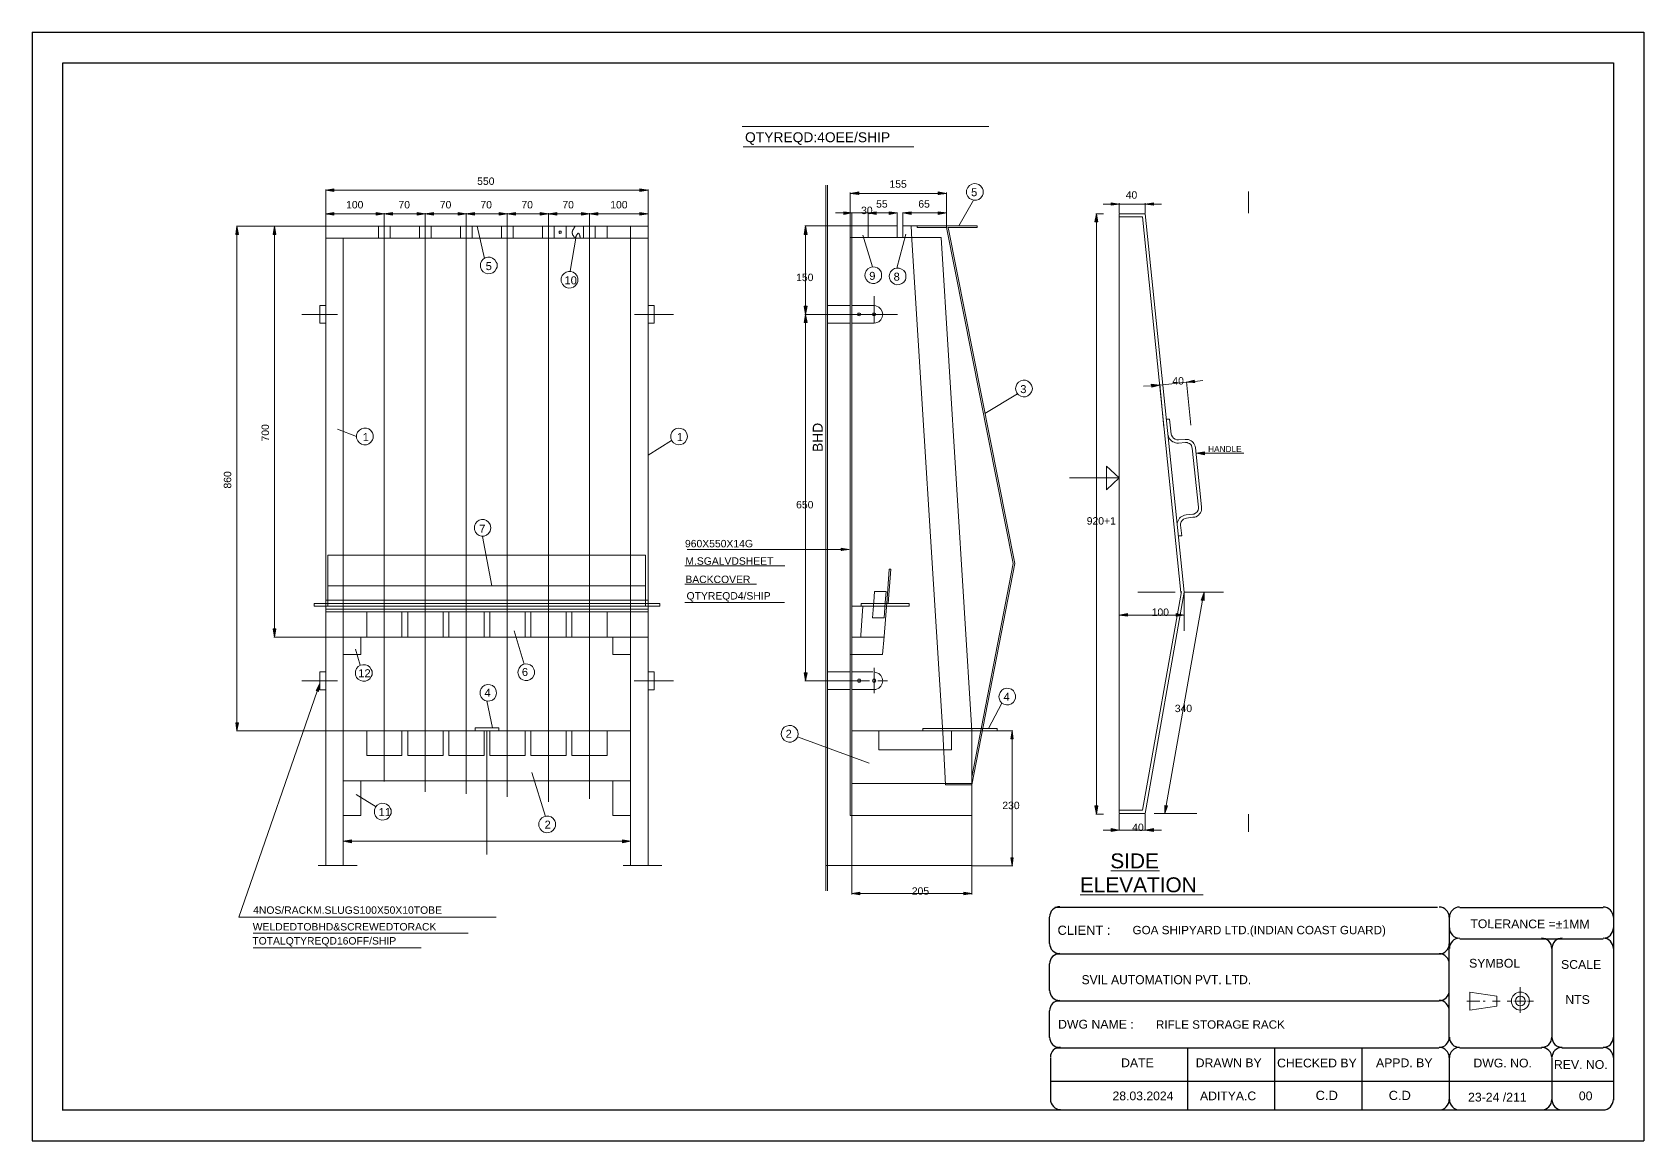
# Model space of a CAD drawing. Header units: millimetres. Extents: x -3009 to 55097, y -2803 to 5841.
# Drawn here: x 52168 to 55097, y -1701 to 314 of the extents above; entities that cross this region are included whole.
import ezdxf

# ---------------------------------------------------------------- set-up
doc = ezdxf.new("R2010")
doc.units = ezdxf.units.MM
for name, color, linetype in [('PDF2_Geometry', 7, 'Continuous'), ('PDF2_Solid Fills', 7, 'Continuous'), ('PDF2_Text', 7, 'Continuous'), ('PDF_PDF_PDF_line', 7, 'Continuous'), ('PDF_Text', 7, 'Continuous')]:
    doc.layers.add(name, color=color, linetype=linetype)
doc.layers.add('PDF_PDF_PDF_NAME PLATE', color=230, linetype='Continuous', true_color=0xff007f)
doc.styles.add('MtXpl_Vineta_BT', font='vinet.ttf')
doc.styles.add('PDF ArialMT', font='arial.ttf')
doc.styles.add('PDF F1', font='arial.ttf')

msp = doc.modelspace()

# ---------------------------------------------------------------- hatches: boundary and pattern name
at = {"layer": 'PDF2_Solid Fills', "transparency": 33554559}
for points in [[(52714.6, 29), (52709.4, 28.3), (52707.9, 27.6), (52701.3, 26.9), (52701.3, 26.7), (52704.2, 26.1), (52708.7, 25.3), (52715.3, 24.6), (52716.1, 23.9), (52716.1, 29)], [(53279.8, 28.3), (53273.9, 29), (53272.4, 29), (53272.4, 23.9), (53283.5, 26.1), (53286.4, 26.8), (53280.5, 27.6)], [(53669.4, 18.7), (53670.1, 18), (53670.1, 23.1), (53667.9, 23.1), (53660.5, 21.7), (53654.6, 20.9), (53660.5, 20.2), (53665.7, 19.4)], [(53826.5, 21.7), (53819.2, 23.1), (53814.7, 23.1), (53814.7, 18), (53825.8, 20.2), (53828.8, 20.9)], [(54139.4, 2.5), (54130.5, 3.9), (54129.1, 3.9), (54129.1, -1.2), (54130.5, -0.5), (54139.4, 1), (54144.6, 1.7)], [(54202.1, -0.5), (54206.5, -1.2), (54206.5, 3.9), (54205.1, 3.9), (54204.3, 3.2), (54197, 2.5), (54191, 1.7), (54196.2, 1), (54200.6, 0.3)], [(52702.8, -17.4), (52709.4, -17.4), (52713.1, -18.2), (52716.1, -18.9), (52716.1, -13.8), (52714.6, -13.8), (52712.4, -14.5), (52707.9, -15.2), (52702.8, -16)], [(52798, -14.5), (52794.3, -13.8), (52792.8, -13.8), (52792.8, -18.9), (52798, -18.2), (52802.4, -17.4), (52808.3, -16.7), (52803.1, -16), (52802.4, -15.2)], [(52815.7, -17.4), (52822.3, -18.8), (52822.3, -13.8), (52821.6, -13.8), (52820.8, -14.5), (52814.9, -15.2), (52811.2, -16), (52809, -16.7)], [(52867.3, -18.9), (52871.7, -18.2), (52874.7, -17.4), (52882.1, -16.8), (52882.1, -16.3), (52881.3, -16), (52875.4, -15.2), (52871, -14.5), (52868.8, -13.8), (52867.3, -13.8)], [(52896.1, -13.8), (52895.4, -14.5), (52890.9, -15.2), (52883.5, -16), (52882.1, -16.7), (52888, -17.4), (52893.1, -18.2), (52896.1, -18.9), (52897.6, -18.9), (52897.6, -13.8)], [(52947, -14.5), (52943.3, -13.8), (52941.8, -13.8), (52941.8, -18.9), (52944.1, -18.9), (52946.3, -18.2), (52952.2, -17.4), (52955.9, -16.7), (52952.9, -16), (52951.4, -15.2)], [(52969.1, -18.2), (52972.1, -18.9), (52972.1, -13.8), (52970.6, -13.8), (52969.9, -14.5), (52964, -15.2), (52960.3, -16), (52958.1, -16.7), (52965.4, -17.4)], [(53020.1, -14.5), (53017.8, -13.8), (53017.1, -13.8), (53017.1, -18.8), (53020.8, -18.2), (53023.7, -17.4), (53031.9, -16.7), (53030.4, -16), (53024.5, -15.2)], [(53037.8, -17.4), (53046.6, -18.9), (53046.6, -13.8), (53045.1, -13.8), (53041.5, -14.5), (53037, -15.2), (53036.3, -16), (53032.6, -16.7)], [(53105.6, -16), (53092.4, -13.8), (53090.9, -13.8), (53090.9, -18.9), (53096.1, -18.2), (53100.5, -17.4), (53106.4, -16.7)], [(53107.9, -17.4), (53112.3, -17.4), (53121.1, -18.9), (53121.1, -13.8), (53119.7, -13.8), (53118.9, -14.5), (53115.2, -15.2), (53107.9, -16)], [(53165.4, -18.9), (53170.6, -18.2), (53175, -17.4), (53180.9, -16.8), (53180.9, -16.6), (53176.5, -16), (53175, -15.2), (53170.6, -14.5), (53167.6, -13.8), (53165.4, -13.8)], [(53192.7, -18.2), (53195.7, -18.9), (53195.7, -13.8), (53194.9, -13.8), (53193.5, -14.5), (53188.3, -15.2), (53184.6, -16), (53182.4, -16.7), (53189, -17.4)], [(53272.4, -18.9), (53276.8, -18.2), (53279.8, -17.4), (53287.2, -16.8), (53287.2, -16.3), (53286.4, -16), (53280.5, -15.2), (53276.1, -14.5), (53273.9, -13.8), (53272.4, -13.8)], [(53642.8, -17.4), (53647.2, -16.7), (53649.5, -16), (53657.6, -15.3), (53657.6, -14.9), (53656.8, -14.5), (53650.2, -13.8), (53646.5, -13), (53644.3, -12.3), (53642.8, -12.3)], [(53697.4, -16.7), (53702.6, -17.4), (53702.6, -12.3), (53701.1, -12.3), (53696.7, -13), (53692.2, -13.8), (53691.5, -14.5), (53688.6, -15.2)], [(53697.4, -16.7), (53702.6, -17.4), (53702.6, -12.3), (53701.1, -12.3), (53696.7, -13), (53692.2, -13.8), (53691.5, -14.5), (53688.6, -15.2)], [(53730.6, -13), (53726.9, -12.3), (53725.5, -12.3), (53725.5, -17.4), (53729.9, -16.7), (53735, -16), (53740.9, -15.2), (53739.5, -14.5)], [(53763.1, -16.7), (53766, -17.4), (53766, -12.3), (53764.6, -12.3), (53763.8, -13), (53757.9, -13.8), (53754.2, -14.5), (53752, -15.2), (53759.4, -16)], [(53814.7, -17.4), (53819.2, -16.7), (53822.1, -16), (53829.5, -15.3), (53829.5, -14.9), (53828.8, -14.5), (53822.9, -13.8), (53818.4, -13), (53816.2, -12.3), (53814.7, -12.3)], [(54103.2, -23.4), (54103.2, -18.2), (54102.5, -18.2), (54101.8, -21.9), (54100.3, -27.8), (54100.3, -30.7), (54105.5, -30.7), (54105.5, -30), (54104.7, -30), (54104.7, -27.8), (54104, -27.8), (54104, -23.4)], [(52542.7, -52.1), (52541.9, -52.1), (52541.9, -47.7), (52541.2, -47.7), (52541.2, -42.5), (52540.4, -42.5), (52540.4, -40.3), (52539.7, -40.3), (52539, -44.7), (52538.2, -49.2), (52537.5, -52.9), (52537.5, -54.3), (52542.7, -54.3)], [(52609.1, -45.5), (52609.1, -41.8), (52608.3, -41.8), (52607.6, -43.3), (52606.8, -46.2), (52606.1, -50.7), (52606.1, -54.3), (52611.3, -54.3), (52611.3, -52.9), (52610.5, -52.9), (52610.5, -49.9), (52609.8, -49.9), (52609.8, -45.5)], [(53576.4, -51.4), (53575.7, -51.4), (53575.7, -47), (53574.9, -47), (53574.9, -43.3), (53574.2, -43.3), (53574.2, -38.8), (53573.5, -38.8), (53572.7, -44.7), (53571.2, -52.1), (53571.2, -53.6), (53576.4, -53.6)], [(53576.4, -212.2), (53575.7, -212.2), (53575.7, -207.8), (53574.9, -207.8), (53574.9, -203.4), (53574.2, -203.4), (53574.2, -199.7), (53573.4, -199.7), (53572.7, -204.9), (53572, -209.3), (53571.2, -213), (53571.2, -214.5), (53576.4, -214.5)], [(53575.7, -188.6), (53576.4, -184.2), (53572, -184.2), (53572, -190.1), (53572.7, -190.1), (53572.7, -194.5), (53573.5, -194.5), (53573.5, -199.7), (53574.2, -195.3), (53574.9, -193.8)], [(54269.3, -322.9), (54281.8, -323.7), (54281.8, -321.4), (54281.1, -321.4), (54281.1, -318.5), (54280.3, -318.5), (54279.6, -319.2), (54276.6, -320), (54273, -320.7), (54270.7, -321.4), (54267.8, -322.2)], [(54210.2, -326.6), (54205.1, -325.9), (54202.9, -325.9), (54202.9, -329.6), (54203.6, -329.6), (54203.6, -331), (54205.1, -331), (54205.8, -330.3), (54209.5, -329.6), (54212.4, -328.8), (54216.9, -327.4)], [(54297.3, -449.1), (54296.6, -449.8), (54290.7, -450.6), (54284, -451.2), (54284, -451.5), (54294.3, -453.5), (54298.8, -454.3), (54298.8, -449.1)], [(53644.3, -624.7), (53639.9, -624), (53638.4, -624), (53638.4, -629.1), (53642.8, -628.4), (53644.3, -627.7), (53648.7, -626.9), (53652.4, -626.2), (53649.5, -625.5)], [(54292.9, -718.4), (54298, -719.1), (54298, -707.4), (54297.3, -707.4), (54296.6, -709.6), (54295.8, -711), (54295.1, -713.3), (54294.3, -714.7), (54293.6, -716.9)], [(54157.8, -747.9), (54159.3, -748.7), (54159.3, -743.5), (54156.4, -743.5), (54149, -745), (54143.8, -745.7), (54149, -746.5), (54154.9, -747.2)], [(54256, -744.2), (54251.6, -743.5), (54247.9, -743.5), (54247.9, -748.5), (54258.2, -746.5), (54261.1, -745.7), (54259.7, -745)], [(52609.8, -775.2), (52610.5, -773), (52610.5, -770.1), (52605.4, -770.1), (52606.1, -770.8), (52606.1, -774.5), (52606.8, -774.5), (52606.8, -778.9), (52607.6, -778.9), (52607.6, -783.4), (52608.3, -783.4), (52608.3, -784.8), (52609.1, -780.4)], [(53574.9, -860.1), (53576.4, -849.8), (53571.2, -849.8), (53572, -850.5), (53572, -856.4), (53572.7, -856.4), (53572.7, -860.8), (53573.5, -860.8), (53573.5, -865.3), (53574.2, -860.8)], [(52541.9, -945.7), (52542.5, -941.3), (52537.5, -941.3), (52537.5, -942), (52538.2, -942), (52538.2, -946.4), (52539, -946.4), (52539, -950.9), (52539.7, -950.9), (52539.7, -955.3), (52540.4, -955.3), (52540.4, -956.8), (52541.2, -950.1)], [(53949.8, -960.4), (53949.8, -956), (53949, -956), (53948.3, -961.9), (53947.6, -966.3), (53946.8, -970), (53946.8, -970.8), (53952, -970.8), (53952, -970), (53951.2, -970), (53951.2, -965.6), (53950.5, -965.6), (53950.5, -960.4)], [(54104, -1097.7), (54104.7, -1094), (54104.7, -1092.5), (54099.6, -1092.5), (54100.3, -1093.3), (54100.3, -1096.2), (54101, -1096.2), (54101, -1100.6), (54101.8, -1100.6), (54101.8, -1105.8), (54102.5, -1105.8), (54102.5, -1108), (54103.2, -1102.1)], [(54226.5, -1106.5), (54227.9, -1103.6), (54228.7, -1101.4), (54230.2, -1098.4), (54230.9, -1096.2), (54231.6, -1094.7), (54231.6, -1092.4), (54227.9, -1091.8), (54226.5, -1091.8)], [(54135, -1135.3), (54132, -1134.6), (54129.1, -1134.6), (54129.1, -1139.7), (54133.5, -1138.3), (54138.7, -1137.5), (54143.1, -1136.8), (54139.4, -1136.1)], [(54205.1, -1139), (54206.5, -1139.7), (54206.5, -1134.6), (54204.3, -1134.6), (54197, -1136.1), (54191, -1136.8), (54197, -1137.5), (54202.1, -1138.3)], [(52743.4, -1158.9), (52748.5, -1159.7), (52748.5, -1154.5), (52747, -1154.5), (52742.6, -1155.2), (52738.2, -1156), (52737.4, -1156.7), (52734.5, -1157.5)], [(53240.7, -1159.7), (53245.1, -1158.9), (53247.3, -1158.2), (53255.4, -1157.5), (53255.4, -1157.1), (53254.7, -1156.7), (53248.1, -1156), (53244.4, -1155.2), (53242.2, -1154.5), (53240.7, -1154.5)], [(53951.2, -1188.4), (53952, -1187), (53946.8, -1187), (53946.8, -1189.2), (53947.6, -1189.2), (53947.6, -1193.6), (53948.3, -1193.6), (53948.3, -1198), (53949, -1198), (53949, -1202.5), (53949.8, -1197.3)], [(53667.9, -1254.1), (53673.1, -1254.9), (53673.1, -1249.7), (53671.6, -1249.7), (53667.2, -1250.4), (53662.7, -1251.2), (53662, -1251.9), (53659, -1252.6)], [(53866.4, -1250.4), (53862.7, -1249.7), (53861.2, -1249.7), (53861.2, -1254.9), (53865.6, -1254.1), (53870.8, -1253.4), (53876.7, -1252.6), (53875.2, -1251.9)]]:
    msp.add_hatch(color=256, dxfattribs=at).paths.add_polyline_path(points)
h = msp.add_hatch(color=256, dxfattribs=at)
h.paths.add_polyline_path([(52690.2, -871.2), (52690.6, -870.4), (52690.2, -870.4)])
h.paths.add_polyline_path([(52684.3, -882.2), (52683.6, -882.6), (52683.6, -883.2), (52685.8, -883.7), (52687.3, -884.4), (52688, -885.2), (52688, -883.7), (52688.7, -880), (52689.5, -875.6), (52690.2, -871.9), (52689.5, -871.9), (52688.7, -873.4)])

# ---------------------------------------------------------------- linework, layer by layer
at = {"layer": 'PDF2_Geometry', "lineweight": 13}
for points in [[(53458.3, 142.7), (53907, 142.7)], [(53459.8, 105.8), (53770.5, 105.8)], [(53610.3, 35.7), (53610.3, -38.1), (53610.3, -1200.2), (53610.3, -1246.7)], [(53613.3, 35.7), (53613.3, -38.1), (53613.3, -1200.2), (53613.3, -1246.7)], [(53895.2, 17.2), (53896.6, 20.2), (53896.6, 23.9), (53896.6, 26.8), (53895.2, 29.8)], [(52701.3, -38.1), (52701.3, 28.3)], [(52716.1, 26.8), (53272.4, 26.8)], [(53287.2, -38.1), (53287.2, 28.3)], [(53572, -38.1), (53654.6, -38.1), (53654.6, 22.4)], [(53670.1, 20.9), (53814.7, 20.9)], [(53829.5, -40.3), (53829.5, -13.8), (53829.5, 22.4)], [(53852.4, -38.1), (53878.9, 8.4)], [(53866.4, 26.8), (53866.4, 23.9), (53866.4, 20.2)], [(54129.1, 1.7), (54114.3, 1.7)], [(54143.8, -15.2), (54143.8, 3.2)], [(54143.8, 1.7), (54191, 1.7)], [(54191, -15.2), (54191, 3.2)], [(54205.8, 1.7), (54220.6, 1.7)], [(54378.5, -15.2), (54378.5, 24.6)], [(52701.3, -41.1), (52701.3, -15.2)], [(52716.1, -16), (52792.8, -16)], [(52807.5, -41.1), (52807.5, -15.2), (52807.5, -40.3)], [(52822.3, -16), (52867.3, -16)], [(52882.1, -39.6), (52882.1, -15.2), (52882.1, -40.3)], [(52896.8, -16), (52941.8, -16)], [(52956.6, -39.6), (52956.6, -15.2), (52956.6, -38.8), (52956.6, -60.2), (52956.6, -785.6), (52956.6, -1070.4)], [(52971.4, -16), (53016.4, -16)], [(53031.1, -38.1), (53031.1, -15.2), (53031.1, -38.8), (53031.1, -60.2), (53031.1, -785.6), (53031.1, -1076.3)], [(53045.9, -16), (53090.9, -16)], [(53106.4, -35.2), (53106.4, -15.2), (53106.4, -38.1)], [(53121.1, -16), (53166.1, -16)], [(53180.9, -54.3), (53180.9, -15.2), (53180.9, -35.9)], [(53195.7, -16), (53272.4, -16)], [(53287.2, -54.3), (53287.2, -15.2)], [(53642.8, -14.5), (53628.1, -14.5)], [(53657.6, -1201), (53657.6, -1110.2), (53657.6, -38.1), (53657.6, -13.8)], [(53687.1, -14.5), (53657.6, -14.5)], [(53687.1, -37.4), (53687.1, -13.8), (53687.1, -38.1), (53687.1, -59.5)], [(53716.6, -14.5), (53701.8, -14.5), (53725.5, -14.5)], [(53740.2, -59.5), (53740.2, -38.1), (53740.2, -13.8)], [(53765.3, -38.1), (53766.8, -63.2), (53822.9, -959), (53828, -1054.2), (53876, -1054.2), (53954.2, -652), (53833.2, -44), (53832.4, -41.1), (53885.6, -41.1), (53885.6, -38.1), (53776.4, -38.1), (53750.5, -38.1), (53750.5, -13.8)], [(53765.3, -14.5), (53814.7, -14.5)], [(54115, -16), (54101, -16)], [(54143.8, -21.9), (54185.9, -21.9), (54256, -704.4)], [(52539, -38.8), (52700.6, -38.8), (52606.8, -38.8)], [(52539.7, -53.6), (52539.7, -941.3)], [(52608.3, -770.8), (52608.3, -53.6)], [(52687.3, -1201), (52701.3, -1201), (52701.3, -956), (52701.3, -60.2), (52701.3, -785.6), (53287.2, -785.6), (53287.2, -38.8), (53287.2, -956), (53287.2, -1201)], [(53287.2, -60.2), (52701.3, -60.2), (52701.3, -38.8)], [(53287.2, -38.8), (52701.3, -38.8), (53287.2, -38.8)], [(53312.2, -1201), (53255.4, -1201), (53255.4, -956), (52733, -956), (53255.4, -956), (53255.4, -785.6), (53255.4, -60.2), (53255.4, -38.8)], [(52797.2, -38.8), (52797.2, -60.2)], [(52807.5, -38.8), (52807.5, -60.2), (52807.5, -785.6), (52807.5, -1048.2)], [(52818.6, -38.8), (52818.6, -60.2)], [(52871.7, -38.8), (52871.7, -60.2)], [(52882.1, -38.8), (52882.1, -60.2), (52882.1, -785.6), (52882.1, -1066.7)], [(52893.1, -38.8), (52893.1, -60.2)], [(52946.3, -38.8), (52946.3, -60.2)], [(52967.7, -38.8), (52967.7, -60.2)], [(52976.5, -38.8), (52989.8, -97.1)], [(53020.8, -38.8), (53020.8, -60.2)], [(53042.2, -38.8), (53042.2, -60.2)], [(53095.3, -38.8), (53095.3, -60.2)], [(53106.4, -38.8), (53106.4, -60.2), (53106.4, -785.6), (53106.4, -1085.1)], [(53116.7, -38.8), (53116.7, -60.2)], [(53138.1, -38.8), (53138.1, -60.2)], [(53156.6, -56.6), (53145.5, -120.7)], [(53154.3, -38.8), (53154.3, -39.6), (53153.6, -40.3), (53153.6, -41.1), (53152.9, -41.1), (53152.9, -41.8), (53152.1, -42.5), (53152.1, -43.3), (53151.4, -43.3), (53151.4, -44), (53151.4, -44.7), (53150.7, -44.7), (53150.7, -45.5), (53150.7, -46.2), (53149.9, -46.2), (53149.9, -47), (53149.9, -47.7), (53149.9, -48.4), (53149.2, -48.4), (53149.2, -49.9), (53149.2, -50.7), (53149.2, -51.4), (53149.2, -52.1), (53149.9, -52.1), (53149.9, -52.9), (53149.9, -53.6), (53149.9, -54.3), (53150.7, -54.3), (53150.7, -55.1), (53150.7, -55.8), (53151.4, -55.8), (53151.4, -56.6), (53152.1, -56.6), (53152.1, -57.3), (53152.1, -58), (53152.9, -58)], [(53152.9, -58), (53152.9, -58.8), (53152.9, -59.5), (53153.6, -59.5), (53153.6, -60.2), (53154.3, -60.2), (53155.1, -60.2), (53155.1, -59.5), (53155.1, -58.8), (53155.8, -58.8), (53155.8, -58)], [(53155.8, -58), (53155.8, -58)], [(53156.6, -56.6), (53156.6, -55.8), (53157.3, -55.8), (53157.3, -55.1), (53157.3, -54.3), (53158, -54.3), (53158, -53.6), (53158, -52.9), (53158.8, -52.9), (53158.8, -52.1), (53159.5, -52.1), (53159.5, -51.4), (53160.2, -51.4), (53161, -51.4), (53161, -52.1), (53161.7, -52.1), (53161.7, -52.9), (53161.7, -53.6), (53162.5, -53.6), (53162.5, -54.3), (53162.5, -55.1), (53163.2, -55.1), (53163.2, -55.8), (53163.2, -56.6), (53163.2, -57.3), (53163.9, -58), (53163.9, -58.8), (53163.9, -59.5), (53163.9, -60.2), (53164.7, -60.2)], [(53169.8, -38.8), (53169.8, -60.2)], [(53180.9, -38.8), (53180.9, -60.2), (53180.9, -785.6), (53180.9, -1080)], [(53191.2, -38.8), (53191.2, -60.2)], [(53212.6, -38.8), (53212.6, -60.2)], [(53573.5, -53.6), (53573.5, -184.2)], [(53740.2, -38.1), (53654.6, -38.1), (53654.6, -1110.2), (53876, -1110.2)], [(53677.5, -55.1), (53695.2, -112.6)], [(53755.7, -52.9), (53739.5, -114.8)], [(53750.5, -38.1), (53750.5, -59.5)], [(53876, -1040.1), (53951.2, -652), (53830.2, -44), (53829.5, -41.1), (53776.4, -41.1), (53776.4, -38.1)], [(54102.5, -1092.5), (54102.5, -30.7)], [(52733, -60.2), (52733, -785.6), (52733, -1201)], [(53654.6, -59.5), (53819.9, -59.5), (53876, -956), (53876, -1110.2), (53876, -1201), (53610.3, -1201)], [(52982.4, -106.7), (52982.4, -109.7), (52982.4, -113.4)], [(53011.2, -116.3), (53012.7, -113.4), (53012.7, -109.7), (53012.7, -106.7), (53011.2, -103.8)], [(53129.3, -133.3), (53129.3, -136.2), (53129.3, -139.2)], [(53158, -142.1), (53159.5, -139.2), (53159.5, -136.2), (53159.5, -133.3), (53158, -129.6)], [(53681.9, -124.4), (53681.2, -128.1), (53681.9, -131.1)], [(53710.7, -134), (53711.4, -131.1), (53711.4, -128.1), (53711.4, -124.4), (53710.7, -121.5)], [(53698.2, -215.2), (53698.2, -165.8)], [(52657.8, -199), (52690.2, -199), (52722.7, -199)], [(52701.3, -215.2), (52690.2, -215.2), (52690.2, -182.7), (52701.3, -182.7)], [(53333.6, -199), (53298.2, -199), (53262.8, -199)], [(53287.2, -215.2), (53298.2, -215.2), (53298.2, -182.7), (53287.2, -182.7)], [(53654.6, -199), (53572, -199), (53572.7, -199)], [(53654.6, -182.7), (53613.3, -182.7)], [(53645.8, -199), (53670.9, -199), (53740.9, -199)], [(53701.1, -183.5), (53698.2, -182.7), (53695.9, -182.7), (53657.6, -182.7)], [(53573.5, -213.7), (53573.5, -850.5)], [(53654.6, -215.2), (53613.3, -215.2)], [(53657.6, -215.2), (53698.2, -215.2), (53701.1, -214.5)], [(54217.6, -327.4), (54266.3, -322.2)], [(54273.7, -400.4), (54266.3, -321.4)], [(54281.1, -320.7), (54295.8, -319.2)], [(53899.6, -379), (53958.6, -343.6)], [(53955.7, -331), (53954.9, -334), (53955.7, -336.9)], [(53984.4, -339.9), (53985.2, -336.9), (53985.9, -334), (53985.2, -331), (53984.4, -327.4)], [(54202.9, -328.8), (54188.1, -329.6)], [(54225, -404.8), (54217.6, -325.9)], [(52757.4, -421.1), (52722.7, -407.8)], [(52757.4, -418.1), (52757.4, -421.1), (52757.4, -424)], [(52786.1, -427), (52787.6, -424), (52787.6, -421.1), (52787.6, -418.1), (52786.1, -414.4)], [(53287.2, -455), (53330, -428.4)], [(53328.5, -418.1), (53328.5, -421.1), (53328.5, -424)], [(53357.3, -427), (53358, -424), (53358.7, -421.1), (53358, -418.1), (53357.3, -414.4)], [(54281.8, -438.8), (54282.5, -441.7), (54293.6, -548.7), (54293.6, -552.4)], [(54276.6, -442.5), (54287.7, -549.5), (54287.7, -551.7)], [(54298.8, -451.3), (54321.6, -451.3), (54370.3, -451.3)], [(54143.8, -496.3), (54120.9, -517.7), (54120.9, -474.9), (54143.8, -496.3), (54053.1, -496.3)], [(52971.4, -584.1), (52971.4, -587.1), (52971.4, -590)], [(53000.1, -593), (53000.9, -590), (53001.6, -587.1), (53000.9, -584.1), (53000.1, -581.2)], [(54249.3, -579), (54249.3, -582.7)], [(54255.2, -579.7), (54255.2, -581.9), (54257.5, -601.8), (54251.6, -601.8)], [(54279.6, -562), (54277.4, -562), (54265.6, -563.5), (54262.6, -564.2)], [(54281.1, -567.9), (54277.4, -567.9), (54266.3, -569.4), (54263.4, -570.1)], [(53003.1, -692.6), (52986.1, -602.6)], [(52705, -729.5), (52705, -636.5), (53282.7, -636.5), (53282.7, -652), (53282.7, -729.5)], [(53638.4, -626.2), (53429.6, -626.2), (53358, -626.2)], [(53354.3, -656.4), (53535.8, -656.4)], [(53724, -724.3), (53728.4, -662.3), (53725.5, -662.3), (53721, -724.3)], [(53728.4, -662.3), (53728.4, -662.3)], [(52705, -692.6), (53282.7, -692.6)], [(53354.3, -689.6), (53484.2, -689.6)], [(54256.7, -702.9), (54185.9, -1100.6), (54143.8, -1100.6)], [(52701.3, -718.4), (53287.2, -718.4)], [(53354.3, -722.8), (53535.1, -722.8)], [(53654.6, -817.3), (53713.6, -817.3), (53716.6, -784.8), (53721, -722.8)], [(53674.5, -729.5), (53674.5, -724.3), (53761.6, -724.3), (53761.6, -729.5), (53657.6, -729.5)], [(53673.8, -785.6), (53673.8, -781.9), (53677.5, -729.5)], [(54245.6, -703.7), (54177.8, -703.7)], [(54229.4, -1091.8), (54295.1, -718.4)], [(54261.9, -774.5), (54261.9, -703.7), (54333.5, -703.7)], [(54297.3, -703.7), (54296.6, -703.7)], [(52701.3, -734.7), (53287.2, -734.7)], [(52701.3, -739.8), (53287.2, -739.8)], [(52775.8, -739.8), (52775.8, -785.6)], [(52839.3, -739.8), (52839.3, -785.6)], [(52850.3, -785.6), (52850.3, -739.8)], [(52914.5, -785.6), (52914.5, -739.8)], [(52924.9, -785.6), (52924.9, -739.8)], [(52989.1, -785.6), (52989.1, -739.8)], [(52999.4, -785.6), (52999.4, -739.8)], [(53063.6, -785.6), (53063.6, -739.8)], [(53073.9, -785.6), (53073.9, -739.8)], [(53138.1, -785.6), (53138.1, -739.8)], [(53148.4, -785.6), (53148.4, -739.8)], [(53212.6, -785.6), (53212.6, -739.8)], [(54143.8, -736.1), (54143.8, -746.5)], [(54247.1, -745.7), (54158.6, -745.7)], [(54261.9, -736.1), (54261.9, -746.5)], [(52700.6, -785.6), (52606.8, -785.6)], [(52764.7, -785.6), (52764.7, -817.3), (52733, -817.3)], [(53043.7, -774.5), (53062.1, -835)], [(53255.4, -817.3), (53223, -817.3), (53223, -785.6)], [(53657.6, -785.6), (53716.6, -785.6)], [(52755.2, -807.7), (52764, -836.5)], [(52701.3, -881.5), (52690.2, -881.5), (52690.2, -849), (52701.3, -849)], [(52755.2, -847.5), (52755.2, -851.2), (52755.2, -854.2)], [(52783.9, -857.1), (52785.4, -854.2), (52785.4, -851.2), (52785.4, -847.5), (52783.9, -844.6)], [(53051, -846.8), (53050.3, -849.8), (53051, -852.7)], [(53079.8, -855.7), (53080.6, -852.7), (53080.6, -849.8), (53080.6, -846.8), (53079.8, -843.9)], [(53287.2, -881.5), (53298.2, -881.5), (53298.2, -849), (53287.2, -849)], [(53654.6, -849), (53613.3, -849)], [(53695.9, -849), (53657.6, -849)], [(53698.2, -841.6), (53698.2, -880.8), (53701.1, -880.8)], [(53701.1, -849.8), (53698.2, -849)], [(52722.7, -865.3), (52690.2, -865.3), (52657.8, -865.3)], [(53262.1, -865.3), (53298.2, -865.3), (53333.6, -865.3)], [(53572.7, -865.3), (53572, -865.3)], [(53573.5, -865.3), (53670.9, -865.3), (53690, -865.3)], [(53704.8, -865.3), (53722.5, -865.3)], [(52685.8, -883.7), (52543.4, -1294.7), (52930, -1294.7), (53011.2, -1294.7)], [(53004.6, -950.9), (52994.2, -901.4)], [(53654.6, -880.8), (53613.3, -880.8)], [(53657.6, -880.8), (53698.2, -880.8), (53698.2, -887.4)], [(53906.2, -951.6), (53930.6, -905.8)], [(53925.4, -891.1), (53924.7, -894), (53925.4, -897)], [(53954.2, -899.9), (53954.9, -897), (53954.9, -894), (53954.9, -891.1), (53954.2, -888.1)], [(52732.3, -956), (52539, -956)], [(52839.3, -956), (52839.3, -1001), (52775.8, -1001), (52775.8, -956)], [(52850.3, -956), (52850.3, -1001), (52914.5, -1001), (52914.5, -956)], [(52924.9, -956), (52924.9, -1001), (52989.1, -1001), (52989.1, -956)], [(52972.8, -956), (52972.8, -950.9), (53015.6, -950.9), (53015.6, -956)], [(52994.2, -956), (52994.2, -1119.8), (52994.2, -1181.1)], [(52999.4, -956), (52999.4, -1001), (53063.6, -1001), (53063.6, -956)], [(53073.9, -956), (53073.9, -1001), (53138.1, -1001), (53138.1, -956)], [(53148.4, -956), (53148.4, -1001), (53212.6, -1001), (53212.6, -956)], [(53529.9, -958.2), (53529.2, -961.9), (53529.9, -964.9)], [(53558.7, -967.8), (53559.4, -964.9), (53560.2, -961.9), (53559.4, -958.2), (53558.7, -955.3)], [(53657.6, -956), (53876, -956), (53921.7, -956), (53921.7, -951.6), (53786.7, -951.6), (53786.7, -956)], [(53839.1, -956), (53839.1, -990.7), (53707, -990.7), (53707, -956)], [(53922.5, -956), (53950.5, -956)], [(53689.3, -1015), (53558.7, -967.1)], [(53949, -1187), (53949, -970.8)], [(52764.7, -1046.8), (52764.7, -1110.2), (52733, -1110.2), (52733, -1046.8), (53255.4, -1046.8)], [(53076.1, -1032), (53100.5, -1111.7)], [(53223, -1046.8), (53223, -1110.2), (53255.4, -1110.2)], [(53657.6, -1051.9), (53828, -1051.9), (53876, -1051.9)], [(52756.6, -1071.9), (52792.8, -1094)], [(52789.8, -1099.9), (52789.8, -1102.9), (52789.8, -1106.5)], [(52818.6, -1109.5), (52820.1, -1106.5), (52820.1, -1102.9), (52820.1, -1099.9), (52818.6, -1096.9)], [(54115, -1107.3), (54101, -1107.3)], [(54143.8, -1107.3), (54143.8, -1137.5)], [(54191, -1107.3), (54191, -1137.5)], [(54207.3, -1106.5), (54284.8, -1106.5)], [(54225.7, -1106.5), (54225, -1106.5)], [(54378.5, -1107.3), (54378.5, -1139.7)], [(53088.7, -1122.8), (53088.7, -1126.5), (53088.7, -1129.4)], [(53117.5, -1132.4), (53118.9, -1129.4), (53118.9, -1126.5), (53118.9, -1122.8), (53117.5, -1119.8)], [(54129.1, -1136.8), (54114.3, -1136.8)], [(54143.8, -1136.8), (54191, -1136.8)], [(54205.8, -1136.8), (54220.6, -1136.8)], [(52733, -1163.4), (52733, -1162.6)], [(52747.8, -1156.7), (53240.7, -1156.7)], [(53255.4, -1163.4), (53255.4, -1162.6)], [(52701.3, -1201), (52758.1, -1201)], [(53255.4, -1201), (53242.2, -1201)], [(53657.6, -1201.7), (53657.6, -1253.4)], [(53876, -1201.7), (53876, -1253.4)], [(53876.7, -1201.7), (53950.5, -1201.7)], [(54128.3, -1210.6), (54216.9, -1210.6)], [(53672.3, -1251.9), (53861.2, -1251.9)], [(54073, -1254.1), (54296.6, -1254.1)], [(52569.2, -1324.2), (52960.3, -1324.2), (52958.1, -1324.2)], [(52569.2, -1350.8), (52874.7, -1350.8)]]:
    msp.add_lwpolyline(points, dxfattribs=at)
for points in [[(52716.1, 29), (52716.1, 24.6), (52701.3, 26.8)], [(53272.4, 29), (53272.4, 24.6), (53287.2, 26.8)], [(53670.1, 23.9), (53670.1, 18.7), (53654.6, 20.9)], [(53814.7, 23.9), (53814.7, 18.7), (53829.5, 20.9)], [(54129.1, 3.9), (54129.1, -0.5), (54143.8, 1.7)], [(54205.8, 3.9), (54205.8, -0.5), (54191, 1.7)], [(52716.1, -13.8), (52716.1, -18.9), (52701.3, -16)], [(52792.8, -13.8), (52792.8, -18.9), (52807.5, -16)], [(52822.3, -13.8), (52822.3, -18.9), (52807.5, -16)], [(52867.3, -13.8), (52867.3, -18.9), (52882.1, -16)], [(52896.8, -13.8), (52896.8, -18.9), (52882.1, -16)], [(52941.8, -13.8), (52941.8, -18.9), (52956.6, -16)], [(52971.4, -13.8), (52971.4, -18.9), (52956.6, -16)], [(53016.4, -13.8), (53016.4, -18.9), (53031.1, -16)], [(53045.9, -13.8), (53045.9, -18.9), (53031.1, -16)], [(53090.9, -13.8), (53090.9, -18.9), (53106.4, -16)], [(53121.1, -13.8), (53121.1, -18.9), (53106.4, -16)], [(53166.1, -13.8), (53166.1, -18.9), (53180.9, -16)], [(53195.7, -13.8), (53195.7, -18.9), (53180.9, -16)], [(53272.4, -13.8), (53272.4, -18.9), (53287.2, -16)], [(53642.8, -12.3), (53642.8, -17.4), (53657.6, -14.5)], [(53701.8, -12.3), (53701.8, -17.4), (53687.1, -14.5)], [(53701.8, -12.3), (53701.8, -17.4), (53687.1, -14.5)], [(53725.5, -12.3), (53725.5, -17.4), (53740.2, -14.5)], [(53765.3, -12.3), (53765.3, -17.4), (53750.5, -14.5)], [(53814.7, -12.3), (53814.7, -17.4), (53829.5, -14.5)], [(54099.6, -30.7), (54104.7, -30.7), (54102.5, -16)], [(54261.9, -703.7), (54191, -1106.5), (54143.8, -1106.5), (54143.8, -16), (54191, -16)], [(52537.5, -53.6), (52542.7, -53.6), (52539.7, -38.8)], [(52605.4, -53.6), (52610.5, -53.6), (52608.3, -38.8)], [(53129.3, -49.9), (53129.3, -48.4), (53128.5, -47.7), (53127, -47.7), (53126.3, -47.7), (53125.6, -48.4), (53125.6, -49.9), (53125.6, -50.7), (53126.3, -51.4), (53127, -52.1), (53128.5, -51.4), (53129.3, -50.7)], [(53571.2, -53.6), (53576.4, -53.6), (53573.5, -38.1)], [(53571.2, -184.2), (53576.4, -184.2), (53573.5, -199)], [(53571.2, -213.7), (53576.4, -213.7), (53573.5, -199)], [(53673.1, -199), (53673.1, -197.5), (53672.3, -196.8), (53670.9, -196.8), (53669.4, -196.8), (53668.6, -197.5), (53667.9, -199), (53668.6, -200.4), (53669.4, -201.2), (53670.9, -201.9), (53672.3, -201.2), (53673.1, -200.4)], [(53701.1, -199), (53700.4, -197.5), (53699.6, -196.8), (53698.2, -196.8), (53696.7, -196.8), (53695.9, -197.5), (53695.2, -199), (53695.9, -200.4), (53696.7, -201.2), (53698.2, -201.9), (53699.6, -201.2), (53700.4, -200.4)], [(54280.3, -318.5), (54281.1, -322.9), (54266.3, -322.2)], [(54202.1, -325.9), (54202.9, -331), (54217.6, -327.4)], [(54298.8, -454.3), (54284, -451.3), (54298.8, -449.1)], [(53638.4, -624), (53653.1, -626.2), (53638.4, -628.4)], [(53698.9, -702.9), (53720.3, -702.9), (53718.1, -722.8), (53716.6, -750.9), (53695.2, -750.9), (53697.4, -721.4)], [(53287.2, -729.5), (52701.3, -729.5), (52679.9, -729.5), (52679.9, -724.3), (52701.3, -724.3), (53287.2, -724.3), (53308.6, -724.3), (53308.6, -729.5)], [(54292.9, -718.4), (54298, -719.2), (54298, -703.7)], [(54158.6, -742.8), (54158.6, -747.9), (54143.8, -745.7)], [(54247.1, -742.8), (54247.1, -747.9), (54261.9, -745.7)], [(52605.4, -770.8), (52610.5, -770.8), (52608.3, -785.6)], [(52683.6, -883), (52690.2, -869.7), (52688, -884.4)], [(53571.2, -850.5), (53576.4, -850.5), (53573.5, -865.3)], [(53673.1, -865.3), (53673.1, -863.8), (53672.3, -862.3), (53670.9, -862.3), (53669.4, -862.3), (53668.6, -863.8), (53667.9, -865.3), (53668.6, -866), (53669.4, -867.5), (53670.9, -867.5), (53672.3, -867.5), (53673.1, -866)], [(53701.1, -865.3), (53700.4, -863.8), (53699.6, -862.3), (53698.2, -862.3), (53696.7, -862.3), (53695.9, -863.8), (53695.2, -865.3), (53695.9, -866), (53696.7, -867.5), (53698.2, -867.5), (53699.6, -867.5), (53700.4, -866)], [(52537.5, -941.3), (52542.7, -941.3), (52539.7, -956)], [(53946.8, -970.8), (53951.2, -970.8), (53949, -956)], [(54099.6, -1092.5), (54104.7, -1092.5), (54102.5, -1107.3)], [(54226.5, -1091.8), (54231.6, -1092.5), (54226.5, -1106.5)], [(54129.1, -1133.8), (54129.1, -1139), (54143.8, -1136.8)], [(54205.8, -1133.8), (54205.8, -1139), (54191, -1136.8)], [(52747.8, -1154.5), (52747.8, -1159.7), (52733, -1156.7)], [(53240.7, -1154.5), (53240.7, -1159.7), (53255.4, -1156.7)], [(53946.8, -1187), (53951.2, -1187), (53949, -1201.7)], [(53672.3, -1249.7), (53672.3, -1254.1), (53657.6, -1251.9)], [(53861.2, -1249.7), (53861.2, -1254.1), (53876, -1251.9)]]:
    msp.add_lwpolyline(points, close=True, dxfattribs=at)
for points in [[(53726.2, -126.7), (53725.5, -129.6), (53726.2, -133.3, 0.711946), (53755, -136.2), (53755.7, -133.3), (53755.7, -129.6), (53755.7, -126.7), (53755, -123.7)], [(54229.4, -389.3), (54235.3, -389.3), (54238.3, -416.6), (54239, -418.8, 0.281913), (54248.6, -427), (54251.6, -427), (54263.4, -426.2), (54267, -426.2)], [(54276.6, -442.5), (54275.9, -440.2), (54275.2, -437.3), (54273.7, -435.8), (54271.5, -433.6), (54269.3, -432.9), (54267, -432.1), (54264.1, -432.1), (54251.6, -432.9), (54248.6, -432.9, -0.294903), (54233.1, -420.3), (54232.4, -417.4)]]:
    msp.add_lwpolyline(points, format="xyb", dxfattribs=at)
msp.add_lwpolyline([(53010.5, -893.3), (53011.2, -890.3), (53011.9, -887.4), (53011.2, -883.7), (53010.5, -880.8, 0.711946), (52981.7, -883.7), (52981.7, -887.4), (52981.7, -890.3, 0.711946)], format="xyb", close=True, dxfattribs=at)
for points in [[(53895.2, 29.8), (53889.3, 43.1), (53870.1, 41.6), (53866.4, 26.8)], [(53866.4, 20.2), (53870.1, 6.2), (53889.3, 3.9), (53895.2, 17.2)], [(53155.8, -58), (53155.8, -57.3), (53155.8, -57.3), (53156.6, -56.6)], [(53011.2, -103.8), (53005.3, -90.5), (52985.4, -92.7), (52982.4, -106.7)], [(52982.4, -113.4), (52986.1, -127.4), (53005.3, -129.6), (53011.2, -116.3)], [(53158, -129.6), (53151.4, -116.3), (53132.9, -118.5), (53129.3, -133.3)], [(53710.7, -121.5), (53704.8, -108.2), (53684.9, -110.4), (53681.9, -124.4)], [(53755, -123.7), (53748.3, -110.4), (53729.9, -111.9), (53726.2, -126.7)], [(53129.3, -139.2), (53132.9, -154), (53152.1, -155.4), (53158, -142.1)], [(53681.9, -131.1), (53684.9, -145.1), (53704.1, -147.3), (53710.7, -134)], [(53701.1, -214.5), (53718.1, -210.8), (53718.1, -187.2), (53701.1, -183.5)], [(53984.4, -327.4), (53977.8, -314.1), (53959.4, -316.3), (53955.7, -331)], [(53955.7, -336.9), (53959.4, -351.7), (53977.8, -353.2), (53984.4, -339.9)], [(52786.1, -414.4), (52780.2, -401.1), (52760.3, -403.4), (52757.4, -418.1)], [(53357.3, -414.4), (53351.4, -401.9), (53331.4, -403.4), (53328.5, -418.1)], [(52757.4, -424), (52761.1, -438), (52779.5, -441), (52786.1, -427)], [(53328.5, -424), (53332.2, -438.8), (53351.4, -440.2), (53357.3, -427)], [(54281.8, -438.8), (54279.6, -431.4), (54274.4, -427), (54267, -426.2)], [(54279.6, -562), (54284, -560.5), (54287.7, -556.1), (54287.7, -551.7)], [(54281.1, -567.9), (54287.7, -565.7), (54293.6, -559), (54293.6, -552.4)], [(53000.1, -581.2), (52994.2, -567.2), (52974.3, -569.4), (52971.4, -584.1)], [(54262.6, -564.2), (54255.2, -565.7), (54250.1, -572.3), (54249.3, -579)], [(54263.4, -570.1), (54258.9, -571.6), (54256, -574.5), (54255.2, -579.7)], [(52971.4, -590), (52975, -604.8), (52993.5, -607), (53000.1, -593)], [(52783.9, -844.6), (52778, -831.3), (52758.8, -833.5), (52755.2, -847.5)], [(53079.8, -843.9), (53073.2, -829.8), (53054, -832.1), (53051, -846.8)], [(52755.2, -854.2), (52758.8, -868.2), (52778, -870.4), (52783.9, -857.1)], [(53051, -852.7), (53054, -867.5), (53073.2, -868.9), (53079.8, -855.7)], [(53701.1, -880.8), (53718.1, -877.1), (53718.1, -853.5), (53701.1, -849.8)], [(53954.2, -888.1), (53948.3, -874.1), (53928.4, -876.3), (53925.4, -891.1)], [(53925.4, -897), (53928.4, -911.7), (53948.3, -913.2), (53954.2, -899.9)], [(53558.7, -955.3), (53552.8, -942), (53532.9, -943.5), (53529.9, -958.2)], [(53529.9, -964.9), (53532.9, -978.9), (53552.1, -981.1), (53558.7, -967.8)], [(52818.6, -1096.9), (52812, -1083.7), (52793.5, -1085.1), (52789.8, -1099.9)], [(52789.8, -1106.5), (52792.8, -1120.6), (52812.7, -1122.8), (52818.6, -1109.5)], [(53117.5, -1119.8), (53111.5, -1106.5), (53092.4, -1108.8), (53088.7, -1122.8)], [(53088.7, -1129.4), (53092.4, -1144.2), (53111.5, -1145.6), (53117.5, -1132.4)]]:
    msp.add_open_spline(points, degree=3, dxfattribs=at)
at = {"layer": 'PDF_PDF_PDF_line', "lineweight": 0}
for p, q in [((54781.2, -1463.8), (54781.2, -1431.4)), ((54781.2, -1431.4), (54830.2, -1438.6)), ((54872.4, -1438.2), (54872.4, -1422.4)), ((54799.2, -1447.6), (54775.8, -1447.6)), ((54830.2, -1456.6), (54781.2, -1463.8)), ((54809.1, -1447.6), (54805.5, -1447.6)), ((54836.5, -1447.6), (54822.1, -1447.6)), ((54830.2, -1438.6), (54830.2, -1456.6)), ((54857.6, -1447.6), (54849, -1447.6)), ((54862.5, -1447.6), (54861.2, -1447.6)), ((54883.6, -1447.6), (54864.8, -1447.6)), ((54872.4, -1441.3), (54872.4, -1439.5)), ((54872.4, -1453.4), (54872.4, -1442.2)), ((54872.4, -1455.7), (54872.4, -1454.8)), ((54872.4, -1468.7), (54872.4, -1456.6)), ((54887.2, -1447.6), (54885.9, -1447.6)), ((54897.1, -1447.6), (54888.1, -1447.6))]:
    msp.add_line(p, q, dxfattribs=at)
for radius in [16.4, 8.76]:
    msp.add_circle((54873.1, -1447.4), radius, dxfattribs=at)
at = {"layer": 'PDF_PDF_PDF_NAME PLATE', "lineweight": 25}
for p, q in [((52167.6, 314), (55097.4, 314)), ((52167.6, 314), (52167.6, -1701.4)), ((55097.4, 314), (55097.4, -1701.4)), ((52223.3, -1646.3), (52223.3, 258.3)), ((52223.3, 258.3), (55042.2, 258.3)), ((55042.2, 258.3), (55042.2, -1627.7)), ((54722.2, -1277.1), (54026.5, -1277.1)), ((54762.8, -1277.5), (55023.8, -1277.5)), ((54017.2, -1342.7), (54017.2, -1294.7)), ((54743.9, -1295.3), (54743.9, -1343.4)), ((54762.8, -1334), (55023.8, -1334)), ((54725.1, -1362.3), (54029.4, -1362.3)), ((54743.9, -1513.6), (54743.9, -1352.4)), ((54930.3, -1352.4), (54930.3, -1513.6)), ((54017.2, -1428.1), (54017.2, -1380)), ((54030.8, -1447.2), (54725.1, -1447.2)), ((54017.2, -1513.4), (54017.2, -1465.3)), ((54018.6, -1550.3), (54018.6, -1627.1)), ((54031, -1532.5), (54725.1, -1532.5)), ((54268.3, -1645.7), (54268.3, -1532.5)), ((54426.8, -1645.7), (54426.8, -1532.5)), ((54585.4, -1645.7), (54585.4, -1532.5)), ((54743.9, -1546.4), (54743.9, -1627.7)), ((54762.8, -1532.5), (54911.9, -1532.5)), ((54930.3, -1550.9), (54930.3, -1627.7)), ((54948.3, -1532.5), (55023.8, -1532.5)), ((54018.6, -1593.1), (55042.2, -1593.1)), ((55023.8, -1645.7), (52223.3, -1645.7)), ((52167.6, -1701.4), (55097.4, -1701.4))]:
    msp.add_line(p, q, dxfattribs=at)
for centre, radius, start, end in [((54035.8, -1294.4), 18.6, 89.9999, 180.0001), ((54725.3, -1295.1), 18.6, 359.9999, 90.0001), ((54762.6, -1295.1), 18.6, 89.9999, 180.0001), ((55023.5, -1295.1), 18.6, 359.9999, 90.0001), ((54762.6, -1314.4), 18.6, 179.9999, 270.0001), ((55023.5, -1314.4), 18.6, 269.9999, 0.0001), ((54035.8, -1342.5), 18.6, 179.9999, 270.0001), ((54725.3, -1343.2), 18.6, 269.9999, 0.0001), ((54762.6, -1351.7), 18.6, 89.9999, 180.0001), ((54911.7, -1351.7), 18.6, 359.9999, 90.0001), ((54949, -1351.7), 18.6, 89.9999, 180.0001), ((55023.5, -1351.7), 18.6, 359.9999, 90.0001), ((54035.8, -1379.8), 18.6, 89.9999, 180.0001), ((54725.3, -1380), 18.6, 359.9999, 90.0001), ((54035.8, -1427.8), 18.6, 179.9999, 270.0001), ((54725.3, -1428.1), 18.6, 269.9999, 0.0001), ((54035.8, -1465.1), 18.6, 89.9999, 180.0001), ((54725.3, -1464.9), 18.6, 359.9999, 90.0001), ((54035.8, -1513.2), 18.6, 179.9999, 270.0001), ((54725.3, -1513), 18.6, 269.9999, 0.0001), ((54762.6, -1513), 18.6, 179.9999, 270.0001), ((54911.7, -1513), 18.6, 269.9999, 0.0001), ((54949, -1513), 18.6, 179.9999, 270.0001), ((55023.5, -1513), 18.6, 269.9999, 0.0001), ((54035.8, -1549), 17.2, 85.1741, 181.9971), ((54725.3, -1550.2), 18.6, 359.9999, 90.0001), ((54762.6, -1550.2), 18.6, 89.9999, 180.0001), ((54911.7, -1550.2), 18.6, 359.9999, 90.0001), ((54949, -1550.2), 18.6, 89.9999, 180.0001), ((55023.5, -1550.2), 18.6, 359.9999, 90.0001), ((54037.3, -1626), 18.6, 179.9999, 270.0001), ((54725.3, -1626.6), 18.6, 269.9999, 0.0001), ((54762.6, -1626.6), 18.6, 179.9999, 270.0001), ((54911.7, -1626.6), 18.6, 269.9999, 0.0001), ((54949, -1626.6), 18.6, 179.9999, 270.0001), ((55023.5, -1626.6), 18.6, 269.9999, 0.0001)]:
    msp.add_arc(centre, radius, start, end, dxfattribs=at)

# ---------------------------------------------------------------- texts
at = {"layer": 'PDF2_Text', "attachment_point": 4, "style": 'PDF F1'}
for s, insert, char_height in [('QTYREQD:4OEE/SHIP', (53463.5, 120.6), 17.978), ('550', (52976.5, 43.1), 13.48), ('155', (53726.1, 37.9), 13.48), ('5', (53874.5, 23), 14.5), ('100', (52738.2, 0.3), 13.48), ('70', (52833.4, 0.3), 13.48), ('70', (52908.6, 0.3), 13.48), ('70', (52982.4, 0.3), 13.48), ('70', (53056.9, 0.3), 13.48), ('70', (53131.4, 0.3), 13.48), ('100', (53218.5, 0.3), 13.48), ('55', (53701.8, 1.8), 13.48), ('65', (53778.5, 1.8), 13.48), ('40', (54155.6, 18), 13.48), ('30', (53674.5, -10), 13.48), ('5', (52992, -111.3), 14.5), ('10', (53135.2, -137.2), 14.55), ('150', (53556.4, -131.8), 13.48), ('9', (53689.3, -129), 14.5), ('8', (53733.6, -130.5), 14.5), ('40', (54240.4, -319.9), 13.48), ('3', (53963.8, -334.9), 14.5), ('1', (52768.4, -422), 14.5), ('1', (53339.5, -422), 14.5), ('HANDLE', (54305.3, -443.8), 10.76), ('650', (53556.4, -545), 13.48), ('7', (52980.2, -588.7), 14.5), ('920+1', (54084.7, -574.5), 13.48), ('960X550X14G', (53354.3, -615.8), 13.483), ('M.SGALVDSHEET', (53355, -647.5), 13.483), ('BACKCOVER', (53355, -680.8), 13.48), ('QTYREQD4/SHIP', (53357.2, -712.5), 13.483), ('100', (54202.8, -740.5), 13.48), ('12', (52760.3, -851.4), 14.55), ('6', (53057.7, -849.2), 14.5), ('4', (52989.8, -886.9), 14.5), ('4', (53933.5, -894.2), 14.5), ('340', (54244.8, -915.4), 13.48), ('2', (53537.3, -961.4), 14.5), ('11', (52797.2, -1103.8), 14.55), ('230', (53931.3, -1091.8), 13.48), ('2', (53099, -1126.7), 14.5), ('40', (54167.4, -1131.6), 13.48), ('SIDE', (54127.6, -1192.7), 27.08), ('ELEVATION', (54072.3, -1236.2), 27.08), ('205', (53766.7, -1247.4), 13.48), ('4NOS/RACKM.SLUGS100X50X10TOBE', (52569.2, -1282.1), 13.483), ('WELDEDTOBHD&SCREWEDTORACK', (52568.5, -1312.4), 13.483), ('TOTALQTYREQD16OFF/SHIP', (52567.7, -1339.7), 13.483)]:
    msp.add_mtext(s, dxfattribs=dict(at, insert=insert, char_height=char_height))
at = {"layer": 'PDF2_Text', "attachment_point": 4, "rotation": 90, "style": 'PDF F1'}
for s, insert, char_height in [('700', (52591.3, -430), 13.48), ('BHD', (53595.6, -449.1), 17.98), ('860', (52522.7, -515.6), 13.48)]:
    msp.add_mtext(s, dxfattribs=dict(at, insert=insert, char_height=char_height))
at = {"layer": 'PDF_Text', "color": 192, "true_color": 0x5c00b8, "style": 'PDF ArialMT'}
for s, height, p in [('CLIENT :', 16.75, (54031.6, -1327)), ('SYMBOL', 15.94, (54779.9, -1386.6)), ('SCALE', 15.94, (54947, -1388.8)), ('DATE', 15.94, (54147.2, -1567.6)), ('DRAWN BY', 15.94, (54282.8, -1567.6)), ('CHECKED BY', 15.94, (54430.8, -1568)), ('APPD. BY', 15.94, (54610.6, -1567.6)), ('DWG. NO.', 15.94, (54787.7, -1568)), ('REV. NO.', 15.94, (54934.1, -1570.7))]:
    msp.add_text(s, height=height, dxfattribs=at).set_placement(p)
at = {"layer": 'PDF_Text', "color": 213, "true_color": 0xc16edd, "style": 'PDF ArialMT'}
for s, height, p in [('GOA SHIPYARD LTD.(INDIAN COAST GUARD)', 15.178, (54168, -1325.9)), ('.', 15.2, (54171.7, -1325.8)), ('NTS', 15.94, (54954.8, -1452.6)), ('DWG NAME :', 15.98, (54032.6, -1497.5)), ('RIFLE STORAGE RACK', 15.178, (54210.5, -1497.6)), ('C.D', 16.85, (54500.8, -1627.3)), ('C.D', 16.75, (54633.7, -1627.3)), ('28.03.2024', 15.84, (54131.6, -1627.7)), ('ADITYA.C', 15.84, (54290.7, -1627.7)), ('23-24 /211', 15.94, (54778, -1630)), ('00', 15.94, (54979.4, -1627.7))]:
    msp.add_text(s, height=height, dxfattribs=at).set_placement(p)
at = {"layer": 'PDF_Text', "color": 192, "true_color": 0x5c00b8, "style": 'PDF ArialMT'}
msp.add_text('TOLERANCE =±1MM', height=15.937, rotation=359.7639, dxfattribs=at).set_placement((54782.1, -1314.7))
at = {"layer": 'PDF_Text', "color": 94, "true_color": 0x009500, "style": 'MtXpl_Vineta_BT'}
msp.add_text('SVIL AUTOMATION PVT. LTD.', height=16.407, dxfattribs=at).set_placement((54075.3, -1416.7))

doc.saveas('drawing.dxf')
